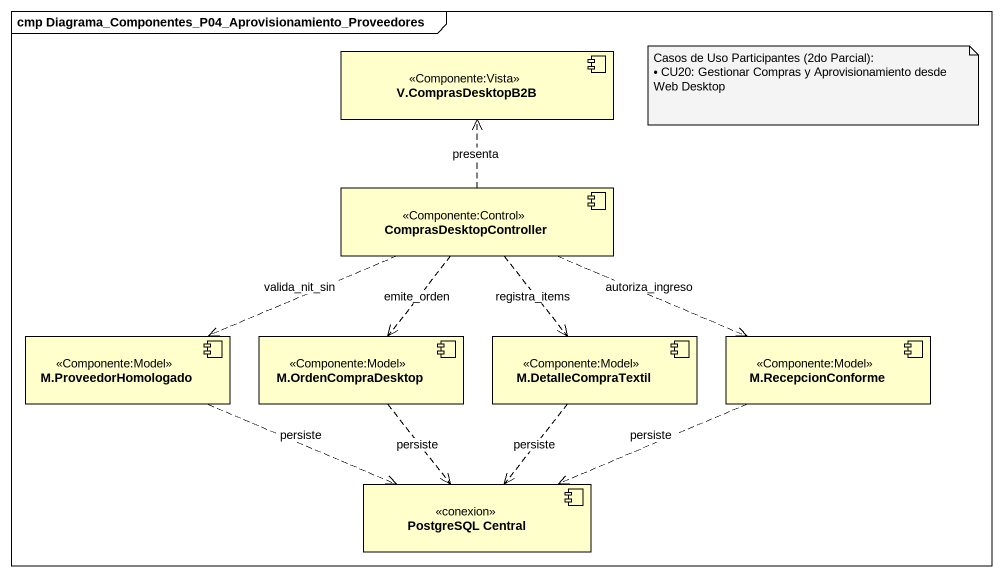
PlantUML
@startuml
mainframe cmp Diagrama_Componentes_P04_Aprovisionamiento_Proveedores
component "V.ComprasDesktopB2B" as V_ComprasDesktopB2B <<Componente:Vista>>
component ComprasDesktopController <<Componente:Control>>
component "M.ProveedorHomologado" as M_ProveedorHomologado <<Componente:Model>>
component "M.OrdenCompraDesktop" as M_OrdenCompraDesktop <<Componente:Model>>
component "M.DetalleCompraTextil" as M_DetalleCompraTextil <<Componente:Model>>
component "M.RecepcionConforme" as M_RecepcionConforme <<Componente:Model>>
component "PostgreSQL Central" as PostgreSQL_Central <<conexion>>
ComprasDesktopController .up.> V_ComprasDesktopB2B : presenta
ComprasDesktopController .left.> M_ProveedorHomologado : valida_nit_sin
ComprasDesktopController ..> M_OrdenCompraDesktop : emite_orden
ComprasDesktopController ..> M_DetalleCompraTextil : registra_items
ComprasDesktopController .right.> M_RecepcionConforme : autoriza_ingreso
M_ProveedorHomologado .right.> PostgreSQL_Central : persiste
M_OrdenCompraDesktop ..> PostgreSQL_Central : persiste
M_DetalleCompraTextil ..> PostgreSQL_Central : persiste
M_RecepcionConforme .left.> PostgreSQL_Central : persiste
note as N1
  Casos de Uso Participantes (2do Parcial):
  • CU20: Gestionar Compras y Aprovisionamiento desde Web Desktop
end note
@enduml
